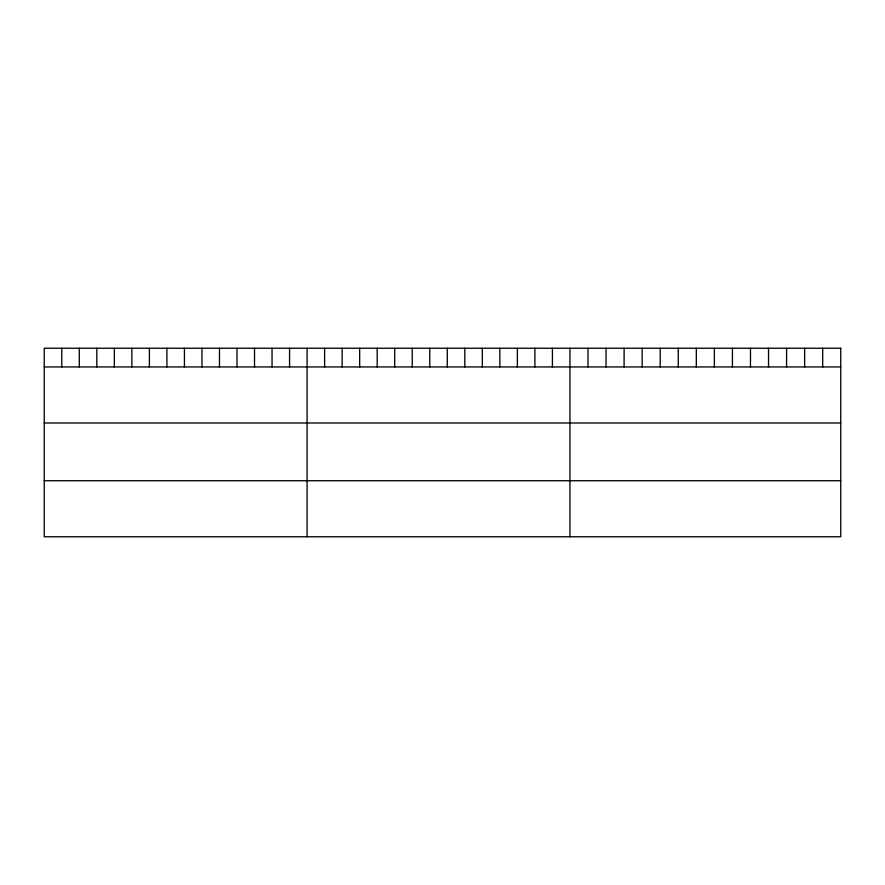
<?xml version="1.0" encoding="UTF-8"?>
<svg xmlns="http://www.w3.org/2000/svg" width="885" height="885" viewBox="0 0 885 885"><rect width="100%" height="100%" fill="white"/><g stroke="black" fill="none" stroke-linecap="round" stroke-linejoin="round"><path stroke-width="1.33" d="M44.25 366.943L840.75 366.943M44.25 422.986L840.75 422.986M44.25 480.732L840.75 480.732M822.696 348.236L822.696 366.943M804.642 348.236L804.642 366.943M786.588 348.236L786.588 366.943M768.534 348.236L768.534 366.943M750.48 348.236L750.48 366.943M732.426 348.236L732.426 366.943M714.372 348.236L714.372 366.943M696.318 348.236L696.318 366.943M678.264 348.236L678.264 366.943M660.21 348.236L660.21 366.943M642.156 348.236L642.156 366.943M624.102 348.236L624.102 366.943M606.048 348.236L606.048 366.943M587.994 348.236L587.994 366.943M569.94 348.236L569.94 536.764M552.417 348.236L552.417 366.943M534.894 348.236L534.894 366.943M517.371 348.236L517.371 366.943M499.848 348.236L499.848 366.943M482.325 348.236L482.325 366.943M464.802 348.236L464.802 366.943M447.279 348.236L447.279 366.943M429.756 348.236L429.756 366.943M412.233 348.236L412.233 366.943M394.71 348.236L394.71 366.943M377.187 348.236L377.187 366.943M359.664 348.236L359.664 366.943M342.141 348.236L342.141 366.943M324.618 348.236L324.618 366.943M307.095 348.236L307.095 536.764M289.572 348.236L289.572 366.943M272.049 348.236L272.049 366.943M254.526 348.236L254.526 366.943M237.003 348.236L237.003 366.943M219.48 348.236L219.48 366.943M201.957 348.236L201.957 366.943M184.434 348.236L184.434 366.943M166.911 348.236L166.911 366.943M149.388 348.236L149.388 366.943M131.865 348.236L131.865 366.943M114.342 348.236L114.342 366.943M96.819 348.236L96.819 366.943M79.296 348.236L79.296 366.943M61.773 348.236L61.773 366.943M840.75 348.236L44.25 348.236L44.25 536.764L840.75 536.764L840.75 348.236"/></g></svg>
